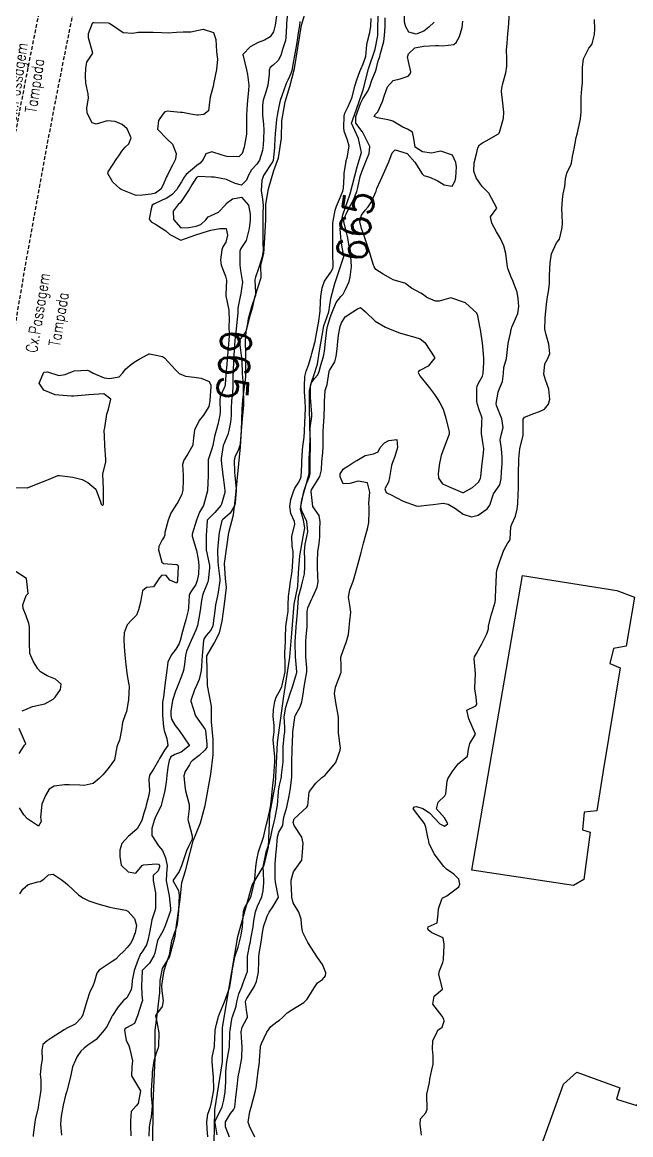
# Model space of a CAD drawing. Header units: metres. Extents: x 292545 to 299085, y 7450245 to 7463078.
# Drawn here: x 296192.4 to 296273.4, y 7457179.4 to 7457327.4 of the extents above; entities that cross this region are included whole.
import ezdxf
from ezdxf.enums import TextEntityAlignment as Align

# ---------------------------------------------------------------- set-up
doc = ezdxf.new("R2010")
doc.units = ezdxf.units.M
doc.linetypes.add('DASHED', pattern=[0.75, 0.5, -0.25])
for name, color, linetype in [('Cotas', 45, 'Continuous'), ('Curvas de Nivel 1m', 11, 'Continuous'), ('Curvas de Nivel 5m', 15, 'Continuous'), ('Edificações', 30, 'Continuous'), ('Hidrografia', 140, 'Continuous'), ('TEXTO', 45, 'Continuous'), ('Vias Secundárias', 230, 'DASHED')]:
    doc.layers.add(name, color=color, linetype=linetype)
doc.styles.add('ROMANS', font='romans', dxfattribs={"height": 0.2})
doc.styles.add('Style-STANDARD', font='STANDARD.shx')

msp = doc.modelspace()

# ---------------------------------------------------------------- linework, layer by layer
at = {"layer": 'Curvas de Nivel 1m', "flags": 128}
for points, elevation in [([(296226.29, 7457328.56), (296226.07, 7457326.99), (296226.03, 7457326.8), (296225.83, 7457326.1), (296225.38, 7457325.43), (296224.63, 7457325.01), (296223.81, 7457324.71), (296222.72, 7457324.12), (296221.79, 7457323.13), (296221.76, 7457323.07), (296221.76, 7457323.04), (296221.79, 7457322.92), (296222.23, 7457321.04), (296222.37, 7457320.42), (296222.55, 7457319.03), (296222.49, 7457318.28), (296222.38, 7457317.03), (296222.33, 7457316.42), (296222.22, 7457315.03), (296222.22, 7457314.5), (296222.26, 7457313.03), (296222.23, 7457312.47), (296221.97, 7457311.04), (296221.91, 7457310.78), (296221.64, 7457309.9), (296221.2, 7457309.47), (296219.63, 7457309.5), (296218.99, 7457309.71), (296217.64, 7457310.15), (296216.84, 7457309.89), (296216.47, 7457309.1), (296216.09, 7457308.64), (296215.62, 7457308.33), (296214.23, 7457307.13), (296213.96, 7457306.77), (296213.59, 7457306.14), (296213.19, 7457305.53), (296212.96, 7457305.15), (296212.3, 7457304.42), (296211.56, 7457303.94), (296211.03, 7457303.69), (296209.89, 7457303.18), (296209.7, 7457303.03), (296209.55, 7457302.57), (296209.29, 7457301.18), (296209.53, 7457300.81), (296210.28, 7457300.42), (296211.51, 7457299.65), (296212.03, 7457299.15), (296213.5, 7457298.38), (296215.5, 7457299.11), (296217.04, 7457299.57), (296217.51, 7457299.7), (296218.68, 7457299.92), (296219.52, 7457299.94), (296219.73, 7457299.07), (296219.49, 7457298.12), (296219.08, 7457297.48), (296218.96, 7457297.08), (296218.8, 7457295.75), (296218.88, 7457295.08), (296219.44, 7457293.59), (296219.56, 7457293.07), (296219.48, 7457291.14), (296219.47, 7457291.07), (296219.48, 7457291), (296219.87, 7457289.06), (296219.91, 7457287.61), (296219.9, 7457287.06), (296219.93, 7457285.64), (296219.9, 7457285.06), (296219.85, 7457284.55), (296219.69, 7457283.06), (296219.57, 7457281.34), (296219.55, 7457281.07), (296219.38, 7457279.17), (296219.38, 7457279.07), (296219.37, 7457278.97), (296219.27, 7457278.73), (296218.74, 7457277.58), (296218.67, 7457277.08), (296218.75, 7457275.56), (296218.71, 7457275.08), (296218.42, 7457273.86), (296218.21, 7457273.08), (296217.99, 7457272.28), (296217.75, 7457271.08), (296217.64, 7457270.62), (296217.15, 7457269.16), (296217.14, 7457269.09), (296217.12, 7457267.09), (296217.04, 7457265.09), (296217.04, 7457265.02), (296216.51, 7457263.1), (296215.98, 7457262.19), (296215.57, 7457261.11), (296215.03, 7457259.26), (296214.99, 7457259.16), (296214.99, 7457259.12), (296215.03, 7457259.02), (296215.58, 7457257.11), (296215.81, 7457255.93), (296215.89, 7457255.11), (296215.83, 7457253.96), (296215.68, 7457253.11), (296215.49, 7457252.58), (296214.94, 7457251.72), (296214.69, 7457251.37), (296214.62, 7457251.12), (296214.54, 7457249.5), (296214.48, 7457249.12), (296214.17, 7457247.86), (296213.95, 7457247.13), (296213.7, 7457246.31), (296213.41, 7457245.13), (296213.28, 7457244.72), (296212.85, 7457243.95), (296212.23, 7457243.15), (296211.77, 7457242.22), (296211.63, 7457241.16), (296211.46, 7457239.82), (296211.36, 7457239.16), (296211.18, 7457237.56), (296211.1, 7457237.17), (296211.07, 7457236.87), (296211.05, 7457235.17), (296211.18, 7457233.62), (296211.26, 7457233.16), (296211.62, 7457232.06), (296211.77, 7457231.15), (296211.34, 7457230.52), (296210.68, 7457229.43), (296210.59, 7457229.26), (296210.52, 7457229.17), (296209.86, 7457227.98), (296209.34, 7457227.18), (296209.22, 7457226.61), (296209.32, 7457225.18), (296209.24, 7457224.56), (296208.89, 7457223.19), (296208.83, 7457222.96), (296208.59, 7457222.14), (296208.33, 7457221.19), (296207.71, 7457220.05), (296206.73, 7457219.22), (296206.55, 7457219.09), (296205.65, 7457218.12), (296205.4, 7457217.23), (296205.37, 7457216.38), (296205.58, 7457215.23), (296206.5, 7457214.35), (296207.53, 7457214.17), (296208.34, 7457215.19), (296208.51, 7457215.26), (296210.28, 7457215.41), (296210.52, 7457215.38), (296210.66, 7457215.17), (296210.66, 7457215.02), (296210.5, 7457214.47), (296209.82, 7457213.85), (296209.81, 7457213.18), (296210.11, 7457211.53), (296210.14, 7457211.17), (296210.13, 7457209.48), (296210.04, 7457209.17), (296209.63, 7457207.97), (296209.51, 7457207.18), (296209.33, 7457206.26), (296209.1, 7457205.18), (296208.95, 7457204.62), (296208.37, 7457203.7), (296208.15, 7457203.41), (296208.03, 7457203.19), (296207.84, 7457202.68), (296207.29, 7457201.21), (296207.02, 7457199.9), (296206.99, 7457199.21), (296206.9, 7457198.63), (296206.3, 7457197.59), (296206.11, 7457197.41), (296205.88, 7457197.22), (296205.15, 7457196.37), (296204.4, 7457195.24), (296204.35, 7457195.16), (296204.27, 7457194.99), (296203.68, 7457193.82), (296203.3, 7457193.25), (296202.23, 7457192.05), (296201.79, 7457191.71), (296201.11, 7457191.28), (296200.62, 7457190.88), (296200.21, 7457190.47), (296199.72, 7457189.78), (296199.47, 7457189.3), (296199.1, 7457188.39), (296198.85, 7457187.3), (296198.75, 7457186.72), (296198.37, 7457185.31), (296198.31, 7457185.15), (296198.15, 7457184.6), (296197.85, 7457183.31), (296197.59, 7457181.83), (296197.51, 7457181.32), (296197.5, 7457180.72), (296197.64, 7457179.32)], 666), ([(296217.11, 7457179.09), (296217, 7457180.18), (296216.97, 7457181.09), (296217.11, 7457182.09), (296217.43, 7457183.09), (296217.58, 7457183.64), (296217.85, 7457185.08), (296217.88, 7457185.36), (296217.84, 7457187.08), (296217.82, 7457187.44), (296217.65, 7457189.09), (296217.66, 7457189.64), (296217.97, 7457191.08), (296218, 7457191.3), (296218.05, 7457193.08), (296218.06, 7457193.26), (296218.26, 7457194.08), (296218.46, 7457194.89), (296218.51, 7457195.08), (296218.65, 7457195.45), (296219.3, 7457197.06), (296219.9, 7457198.64), (296220.02, 7457199.05), (296220.08, 7457199.29), (296220.33, 7457201.05), (296220.34, 7457201.16), (296220.63, 7457202.78), (296220.7, 7457203.05), (296221.12, 7457204.3), (296221.32, 7457205.04), (296221.52, 7457205.92), (296221.7, 7457207.04), (296221.74, 7457207.71), (296221.82, 7457209.04), (296221.95, 7457209.52), (296222.45, 7457210.33), (296222.71, 7457210.78), (296222.8, 7457211.02), (296222.93, 7457211.48), (296223.29, 7457213.02), (296223.41, 7457213.93), (296223.49, 7457215.02), (296223.61, 7457215.92), (296223.85, 7457217.01), (296224.51, 7457218.96), (296224.52, 7457219), (296224.53, 7457219.03), (296224.55, 7457219.13), (296224.91, 7457220.66), (296224.99, 7457221), (296225.28, 7457222.31), (296225.41, 7457222.99), (296225.56, 7457224.04), (296225.65, 7457224.99), (296225.73, 7457225.89), (296225.86, 7457226.99), (296225.93, 7457227.72), (296226, 7457228.99), (296225.99, 7457229.68), (296225.86, 7457230.99), (296225.8, 7457231.89), (296225.91, 7457232.99), (296225.92, 7457233.79), (296225.8, 7457234.99), (296225.82, 7457235.92), (296226.02, 7457236.99), (296226.19, 7457237.58), (296226.79, 7457238.69), (296226.93, 7457238.98), (296226.99, 7457239.18), (296227.38, 7457240.97), (296227.39, 7457242.42), (296227.34, 7457242.97), (296227.34, 7457243.46), (296227.41, 7457244.97), (296227.43, 7457245.53), (296227.49, 7457246.97), (296227.67, 7457248.2), (296227.77, 7457248.97), (296227.8, 7457249.85), (296227.84, 7457250.97), (296227.94, 7457251.97), (296228.1, 7457252.96), (296228.3, 7457254.29), (296228.35, 7457254.96), (296228.45, 7457256.41), (296228.44, 7457256.96), (296228.32, 7457257.65), (296228.29, 7457258.96), (296228.67, 7457260.58), (296228.62, 7457260.96), (296228.12, 7457262.02), (296228, 7457262.96), (296228.16, 7457263.88), (296228.49, 7457264.96), (296228.68, 7457265.38), (296229.11, 7457266.07), (296229.42, 7457266.65), (296229.5, 7457266.95), (296229.61, 7457268.48), (296229.62, 7457268.95), (296229.68, 7457270.43), (296229.74, 7457270.94), (296229.93, 7457272.19), (296229.96, 7457272.94), (296229.98, 7457274.17), (296230.03, 7457274.94), (296230.07, 7457276.11), (296230.03, 7457276.94), (296229.96, 7457278.23), (296229.94, 7457278.94), (296230, 7457280.23), (296230.19, 7457280.94), (296230.5, 7457281.74), (296230.85, 7457282.93), (296230.95, 7457283.3), (296231.34, 7457284.78), (296231.37, 7457284.9), (296231.37, 7457284.93), (296231.38, 7457284.96), (296231.72, 7457286.92), (296231.8, 7457287.36), (296232.03, 7457288.92), (296232.1, 7457290.21), (296232.14, 7457290.91), (296232.29, 7457292.04), (296232.64, 7457292.91), (296232.95, 7457293.39), (296233.45, 7457294.12), (296233.73, 7457294.62), (296233.79, 7457294.9), (296233.72, 7457296.66), (296233.71, 7457296.9), (296233.72, 7457298.68), (296233.72, 7457298.9), (296233.74, 7457300.69), (296233.75, 7457300.9), (296234.05, 7457302.39), (296234.22, 7457302.89), (296234.61, 7457303.85), (296235.04, 7457304.89), (296235.15, 7457305.32), (296235.23, 7457306.88), (296235.25, 7457307.24), (296235.49, 7457308.88), (296235.51, 7457308.99), (296235.63, 7457309.34), (296235.9, 7457310.88), (296235.66, 7457311.71), (296235.22, 7457312.88), (296235.17, 7457313.39), (296235.25, 7457314.88), (296235.31, 7457315.27), (296235.71, 7457316.07), (296236.09, 7457316.87), (296236.28, 7457317.42), (296236.64, 7457318.86), (296236.9, 7457319.71), (296237.34, 7457320.85), (296237.47, 7457321.15), (296237.78, 7457321.87), (296238.04, 7457322.59), (296238.1, 7457322.85), (296238.27, 7457324.39), (296238.36, 7457324.84), (296238.65, 7457326.02), (296238.77, 7457326.84), (296238.81, 7457327.88)], 664), ([(296219.97, 7457179.05), (296219.43, 7457180.39), (296219.45, 7457181.06), (296220.11, 7457182.2), (296220.52, 7457182.65), (296220.67, 7457183.04), (296220.84, 7457184.35), (296220.9, 7457185.04), (296221.02, 7457186.19), (296221.15, 7457187.04), (296221.31, 7457187.91), (296221.53, 7457189.04), (296221.61, 7457189.64), (296221.65, 7457191.04), (296221.62, 7457191.64), (296221.54, 7457193.04), (296221.64, 7457193.65), (296222.27, 7457194.84), (296222.35, 7457194.95), (296222.38, 7457195.03), (296222.38, 7457195.13), (296222.28, 7457195.61), (296222.1, 7457197.03), (296222.13, 7457197.2), (296222.3, 7457197.5), (296223.26, 7457199.02), (296223.59, 7457199.75), (296223.83, 7457201.01), (296223.86, 7457202.5), (296223.87, 7457203.01), (296223.92, 7457203.45), (296224.17, 7457205), (296224.41, 7457206.52), (296224.5, 7457206.91), (296224.52, 7457207), (296224.98, 7457208.44), (296225.26, 7457208.99), (296225.75, 7457209.68), (296226.46, 7457210.87), (296226.5, 7457210.94), (296226.5, 7457210.98), (296226.46, 7457211.14), (296226.1, 7457212.98), (296226.05, 7457213.42), (296226.05, 7457214.98), (296226.06, 7457215.43), (296226.19, 7457216.98), (296226.22, 7457217.3), (296226.36, 7457218.98), (296226.39, 7457219.15), (296226.56, 7457219.6), (296227.06, 7457220.49), (296227.13, 7457220.97), (296227.22, 7457221.61), (296227.61, 7457222.96), (296227.88, 7457224.23), (296228.01, 7457224.96), (296228.11, 7457225.48), (296228.25, 7457226.96), (296228.26, 7457228.55), (296228.27, 7457228.96), (296228.31, 7457230.58), (296228.32, 7457230.96), (296228.34, 7457231.32), (296228.42, 7457232.95), (296228.65, 7457234.86), (296228.66, 7457234.95), (296228.67, 7457235.02), (296228.75, 7457235.18), (296229.4, 7457236.31), (296229.58, 7457236.94), (296229.76, 7457237.96), (296229.91, 7457238.94), (296230.05, 7457239.69), (296230.26, 7457240.94), (296230.26, 7457241.5), (296230.14, 7457242.94), (296230.12, 7457243.67), (296230.13, 7457244.94), (296230.17, 7457245.64), (296230.3, 7457246.94), (296230.33, 7457247.5), (296230.32, 7457248.94), (296230.4, 7457249.46), (296230.93, 7457250.68), (296231.07, 7457250.93), (296231.66, 7457252.21), (296231.76, 7457252.92), (296231.71, 7457253.66), (296231.69, 7457254.92), (296231.69, 7457255.62), (296231.73, 7457256.92), (296231.91, 7457258.02), (296231.98, 7457258.92), (296232, 7457259.88), (296232.06, 7457260.91), (296231.91, 7457261.77), (296231.07, 7457262.93), (296230.83, 7457264.93), (296230.88, 7457265.16), (296231.11, 7457265.54), (296231.99, 7457266.92), (296232.21, 7457267.84), (296232.27, 7457268.91), (296232.39, 7457270.13), (296232.44, 7457270.91), (296232.43, 7457272.15), (296232.42, 7457272.91), (296232.49, 7457273.63), (296232.59, 7457274.91), (296232.62, 7457276.29), (296232.62, 7457276.91), (296232.72, 7457278.37), (296232.9, 7457278.91), (296232.98, 7457279.19), (296233.25, 7457280.9), (296233.29, 7457281.05), (296234, 7457282.2), (296234.18, 7457282.89), (296234.3, 7457283.91), (296234.41, 7457284.89), (296234.5, 7457285.74), (296234.69, 7457286.89), (296234.86, 7457287.39), (296235.38, 7457288.18), (296236.37, 7457288.87), (296237, 7457289.25), (296237.39, 7457289.41), (296238.09, 7457288.84), (296239.37, 7457287.61), (296240.74, 7457286.82), (296241.36, 7457286.56), (296242.62, 7457286.06), (296243.35, 7457285.83), (296244.63, 7457285.49), (296245.35, 7457285.24), (296245.99, 7457284.75), (296247.31, 7457282.74), (296246.43, 7457281.62), (296245.3, 7457281.06), (296245.12, 7457280.93), (296245.1, 7457280.76), (296245.29, 7457280.33), (296246.58, 7457278.75), (296247.25, 7457277.85), (296247.69, 7457277.18), (296247.97, 7457276.73), (296248.39, 7457275.88), (296248.77, 7457274.72), (296249.2, 7457272.87), (296249.22, 7457272.71), (296249.22, 7457272.68), (296249.19, 7457272.57), (296248.5, 7457270.72), (296248.15, 7457269.73), (296247.92, 7457268.73), (296247.75, 7457267.35), (296247.79, 7457266.73), (296248.34, 7457265.95), (296249.11, 7457265.59), (296250.96, 7457264.83), (296251.1, 7457264.82), (296252.33, 7457265.46), (296253.12, 7457266.18), (296253.36, 7457266.67), (296253.42, 7457266.96), (296253.62, 7457268.66), (296253.78, 7457270.04), (296253.8, 7457270.66), (296253.74, 7457271.22), (296253.53, 7457272.66), (296253.56, 7457274.32), (296253.58, 7457274.66), (296253.51, 7457274.95), (296253.23, 7457275.69), (296252.95, 7457276.67), (296252.91, 7457277.01), (296252.88, 7457278.67), (296252.95, 7457278.99), (296253.28, 7457279.65), (296253.63, 7457280.31), (296253.73, 7457280.66), (296253.83, 7457282.13), (296253.82, 7457282.65), (296253.69, 7457284.3), (296253.65, 7457284.66), (296253.36, 7457286.49), (296253.33, 7457286.66), (296253.04, 7457288.33), (296252.88, 7457288.67), (296251.4, 7457290.05), (296249.41, 7457290.71), (296247.86, 7457290.27), (296247.41, 7457290.26), (296246.23, 7457290.75), (296245.78, 7457291.12), (296245.42, 7457291.32), (296244.2, 7457292), (296243.43, 7457292.57), (296243.3, 7457292.65), (296242.81, 7457292.79), (296241.75, 7457293.12), (296241.44, 7457293.27), (296240.41, 7457293.85), (296239.45, 7457294.5), (296239.23, 7457294.83), (296239.1, 7457295.19), (296238.59, 7457296.84), (296238.18, 7457298.16), (296237.95, 7457298.85), (296237.52, 7457299.92), (296237.34, 7457300.85), (296237.54, 7457301.7), (296238.02, 7457302.38), (296238.42, 7457302.84), (296238.89, 7457303.5), (296239.46, 7457304.83), (296239.48, 7457304.92), (296239.58, 7457305.25), (296240.08, 7457306.34), (296240.28, 7457306.82), (296240.83, 7457308.02), (296241.16, 7457308.81), (296241.63, 7457309.99), (296242.02, 7457310.41), (296243.63, 7457309.9), (296244.63, 7457308.77), (296245.61, 7457307.23), (296245.85, 7457307), (296246.6, 7457306.75), (296247.6, 7457306.33), (296248.54, 7457305.77), (296249.59, 7457305.58), (296250.01, 7457306.3), (296250.08, 7457306.71), (296250.2, 7457308.13), (296250.11, 7457308.71), (296249.63, 7457309.68), (296248.12, 7457310.24), (296247.64, 7457310.12), (296246.87, 7457309.97), (296245.64, 7457310.15), (296244.69, 7457310.77), (296244.52, 7457311.92), (296244.32, 7457312.77), (296243.68, 7457313.16), (296243.05, 7457313.41), (296241.69, 7457314.2), (296241.26, 7457314.37), (296239.69, 7457314.66), (296239.22, 7457314.83), (296239.4, 7457315.13), (296239.7, 7457315.48), (296240.35, 7457316.82), (296240.6, 7457317.69), (296241.01, 7457318.81), (296241.75, 7457319.64), (296242.67, 7457319.87), (296243.76, 7457320.22), (296244.02, 7457320.52), (296244.1, 7457320.78), (296243.78, 7457322.18), (296243.68, 7457322.78), (296243.69, 7457322.89), (296243.8, 7457323.2), (296244.62, 7457323.96), (296245.81, 7457324.19), (296247.38, 7457324.31), (296247.81, 7457324.29), (296248.3, 7457324.23), (296249.81, 7457324.43), (296250.15, 7457324.7), (296250.6, 7457325.48), (296250.95, 7457326.69), (296251.01, 7457327.53)], 666), ([(296223.35, 7457179.02), (296222.62, 7457180.5), (296222.46, 7457181.03), (296222.67, 7457182.47), (296222.84, 7457183.02), (296223.11, 7457184.05), (296223.37, 7457185.02), (296223.52, 7457185.66), (296223.68, 7457187.01), (296223.74, 7457187.46), (296223.95, 7457189.01), (296223.96, 7457189.25), (296224.08, 7457191.01), (296224.1, 7457191.14), (296224.23, 7457191.5), (296224.95, 7457193), (296225.48, 7457193.76), (296226.26, 7457194.36), (296226.64, 7457194.6), (296227.02, 7457194.97), (296227.66, 7457195.58), (296228.28, 7457195.98), (296229.86, 7457196.94), (296230.3, 7457197.41), (296230.9, 7457198.34), (296231.26, 7457198.92), (296231.68, 7457199.55), (296232.33, 7457200.03), (296232.73, 7457200.51), (296232.78, 7457200.91), (296232.35, 7457202), (296231.7, 7457202.92), (296230.39, 7457204.93), (296229.75, 7457206.28), (296229.6, 7457206.94), (296229.52, 7457208.04), (296229.19, 7457208.95), (296228.45, 7457210.21), (296228.29, 7457210.96), (296228.27, 7457211.16), (296228.18, 7457212.96), (296228.2, 7457213.25), (296228.5, 7457214.32), (296228.92, 7457214.95), (296229.58, 7457215.88), (296229.7, 7457216.94), (296229.77, 7457218.16), (296229.6, 7457218.94), (296228.58, 7457220.49), (296228.47, 7457220.96), (296228.59, 7457221.41), (296230.25, 7457222.93), (296230.38, 7457223.15), (296230.59, 7457224.93), (296230.6, 7457224.96), (296230.62, 7457225.03), (296231.45, 7457226.12), (296232.27, 7457226.91), (296232.51, 7457227.06), (296232.66, 7457227.16), (296234.12, 7457228.89), (296234.69, 7457230.52), (296234.73, 7457230.85), (296234.73, 7457230.88), (296234.7, 7457231.07), (296234.5, 7457232.88), (296234.5, 7457234.65), (296234.49, 7457234.88), (296234.43, 7457235.2), (296234.14, 7457236.89), (296233.97, 7457238.08), (296234.06, 7457238.89), (296234.81, 7457240.78), (296234.84, 7457240.85), (296234.85, 7457240.88), (296234.83, 7457241.74), (296234.81, 7457242.88), (296234.84, 7457243.04), (296235.34, 7457244.39), (296235.51, 7457244.87), (296235.81, 7457245.93), (296235.92, 7457246.87), (296236.01, 7457247.75), (296236.1, 7457248.87), (296235.97, 7457249.82), (296235.83, 7457250.87), (296235.97, 7457251.84), (296236.38, 7457252.87), (296236.53, 7457253.3), (296236.98, 7457254.86), (296237.5, 7457256.85), (296237.82, 7457258.05), (296238.01, 7457258.85), (296238.38, 7457260.17), (296238.52, 7457260.84), (296238.58, 7457262.35), (296238.54, 7457262.84), (296238.52, 7457263.4), (296238.65, 7457264.84), (296238.35, 7457266.08), (296237.12, 7457266.31), (296235.99, 7457266), (296235.11, 7457265.98), (296234.71, 7457266.88), (296234.72, 7457267.3), (296235.14, 7457267.98), (296235.71, 7457268.31), (296236.51, 7457268.87), (296236.93, 7457269.09), (296237.16, 7457269.21), (296238.04, 7457269.72), (296239.16, 7457269.96), (296239.75, 7457270.24), (296240.04, 7457270.82), (296240.6, 7457271.4), (296241.18, 7457271.71), (296242.25, 7457271.86), (296242.34, 7457270.79), (296241.98, 7457269.62), (296241.66, 7457268.8), (296241.55, 7457268.4), (296241.27, 7457266.81), (296241.12, 7457266.19), (296240.63, 7457265.29), (296240.84, 7457264.81), (296241.1, 7457264.66), (296241.38, 7457264.53), (296243.09, 7457263.68), (296244.82, 7457263.02), (296245.08, 7457263), (296246.64, 7457263.18), (296247.08, 7457263.23), (296248.42, 7457263.38), (296249.08, 7457263.28), (296250.04, 7457262.7), (296251.07, 7457261.92), (296252.16, 7457261.58), (296253.06, 7457261.8), (296254.28, 7457262.65), (296254.61, 7457263.12), (296255.1, 7457264.64), (296255.93, 7457265.81), (296256.12, 7457266.63), (296256.16, 7457267.6), (296256.26, 7457268.63), (296256.28, 7457269.5), (296256.17, 7457270.63), (296256, 7457271.81), (296256.15, 7457272.63), (296256.4, 7457273.44), (296256.22, 7457274.63), (296255.5, 7457276.38), (296255.44, 7457276.64), (296255.73, 7457278.17), (296255.91, 7457278.63), (296256.32, 7457279.59), (296256.44, 7457280.63), (296256.5, 7457281.43), (296256.82, 7457282.62), (296256.9, 7457283.04), (296257.05, 7457284.62), (296257.09, 7457284.87), (296257.35, 7457286), (296257.47, 7457286.51), (296257.49, 7457286.62), (296257.56, 7457286.82), (296258.34, 7457288.61), (296258.46, 7457289.54), (296258.39, 7457290.61), (296258.26, 7457291.45), (296257.83, 7457292.61), (296257.71, 7457292.89), (296257.44, 7457293.47), (296257.02, 7457294.62), (296256.93, 7457295.15), (296256.77, 7457296.63), (296256.5, 7457297.62), (296256.05, 7457298.63), (296255.51, 7457299.51), (296254.87, 7457300.65), (296254.71, 7457301.47), (296255.55, 7457302.64), (296254.47, 7457304.65), (296253.59, 7457305.52), (296252.78, 7457306.67), (296252.5, 7457307.56), (296252.52, 7457308.68), (296252.84, 7457309.87), (296253.04, 7457310.67), (296253.24, 7457311.08), (296253.65, 7457311.35), (296254.51, 7457311.81), (296255.67, 7457312.47), (296255.77, 7457312.54), (296255.84, 7457312.64), (296255.95, 7457312.91), (296256.45, 7457314.63), (296256.49, 7457315.42), (296256.33, 7457316.63), (296256.19, 7457318.18), (296256.22, 7457318.63), (296256.34, 7457319.22), (296256.73, 7457320.63), (296256.88, 7457321.52), (296256.86, 7457322.62), (296256.85, 7457323.67), (296256.92, 7457324.62), (296257.02, 7457325.82), (296257.09, 7457326.62), (296257.14, 7457327.32), (296257.24, 7457328.62)], 667), ([(296247.19, 7457327.4), (296246.52, 7457326.75), (296245.83, 7457326.21), (296244.8, 7457325.8), (296243.83, 7457326.06), (296243.42, 7457326.78), (296243.25, 7457327.38), (296243.28, 7457328.79)], 666), ([(296245.54, 7457179.3), (296245.33, 7457180.76), (296245.39, 7457181.48), (296246.12, 7457182.25), (296246.26, 7457182.75), (296246.23, 7457184.66), (296246.23, 7457184.74), (296246.58, 7457186.32), (296246.65, 7457186.74), (296246.91, 7457188.01), (296247.06, 7457188.73), (296247.09, 7457189.85), (296246.97, 7457190.73), (296247.05, 7457191.91), (296247.46, 7457192.73), (296247.69, 7457193.29), (296248.26, 7457193.66), (296248.53, 7457194.46), (296248.5, 7457194.72), (296248.28, 7457195.14), (296247.05, 7457196.73), (296247.22, 7457197.81), (296248.31, 7457198.72), (296247.84, 7457200.73), (296247.91, 7457201.16), (296248.36, 7457202.27), (296248.45, 7457202.63), (296248.46, 7457202.72), (296248.56, 7457204.54), (296248.56, 7457204.72), (296248.4, 7457205.57), (296246.92, 7457206.22), (296246.41, 7457206.6), (296246.36, 7457206.74), (296246.42, 7457207), (296247.61, 7457207.54), (296247.74, 7457208.73), (296247.77, 7457209.4), (296248.21, 7457210.72), (296248.32, 7457210.86), (296248.46, 7457210.93), (296248.91, 7457211.16), (296250.48, 7457212.34), (296250.61, 7457212.69), (296250.49, 7457213.38), (296249.85, 7457214.05), (296248.87, 7457214.71), (296248.51, 7457215.04), (296247.22, 7457216.73), (296246.55, 7457218.13), (296246.44, 7457218.63), (296246.43, 7457218.74), (296246.12, 7457220.3), (296245.93, 7457220.75), (296244.6, 7457222.51), (296244.4, 7457222.77), (296244.61, 7457222.99), (296244.86, 7457223.02), (296245.7, 7457222.75), (296246.59, 7457222.18), (296247.95, 7457220.73), (296248.57, 7457220.41), (296249.02, 7457220.71), (296248.58, 7457221.51), (296247.52, 7457222.73), (296247.74, 7457223.6), (296248.62, 7457224.44), (296248.77, 7457224.72), (296248.96, 7457226.4), (296249.03, 7457226.71), (296249.62, 7457227.66), (296250.4, 7457228.69), (296250.68, 7457228.93), (296251.64, 7457229.73), (296251.8, 7457230.68), (296251.96, 7457231.42), (296252.72, 7457232.67), (296251.83, 7457234.68), (296251.58, 7457235.86), (296252.76, 7457236.42), (296252.86, 7457236.57), (296252.87, 7457236.67), (296252.78, 7457237.59), (296252.63, 7457238.67), (296252.62, 7457238.84), (296252.73, 7457240.67), (296252.73, 7457240.75), (296252.55, 7457242.67), (296252.58, 7457242.93), (296252.85, 7457243.38), (296253.54, 7457244.66), (296254.22, 7457246), (296254.43, 7457246.65), (296254.46, 7457247.07), (296254.82, 7457248.64), (296254.92, 7457248.88), (296255.34, 7457250.23), (296255.38, 7457250.64), (296255.42, 7457252.16), (296255.44, 7457252.64), (296255.49, 7457254.12), (296255.58, 7457254.63), (296255.96, 7457255.66), (296256.3, 7457256.63), (296256.47, 7457257.16), (296257.03, 7457258.1), (296257.25, 7457258.4), (296257.31, 7457258.62), (296257.42, 7457260.25), (296257.53, 7457260.62), (296258.02, 7457261.65), (296258.25, 7457262.61), (296258.33, 7457263.36), (296258.41, 7457264.61), (296258.42, 7457265.3), (296258.43, 7457266.61), (296258.44, 7457267.91), (296258.46, 7457268.6), (296258.47, 7457269.28), (296258.62, 7457270.6), (296259.05, 7457272.45), (296259.07, 7457272.59), (296259.06, 7457272.73), (296259.06, 7457274.59), (296259.23, 7457274.85), (296260.47, 7457275.34), (296261.23, 7457275.58), (296261.91, 7457275.88), (296262.44, 7457276.56), (296262.59, 7457277.21), (296262.49, 7457278.56), (296262.04, 7457279.8), (296261.81, 7457280.56), (296261.95, 7457281.92), (296262.3, 7457282.56), (296262.59, 7457283.29), (296262.48, 7457284.56), (296262.13, 7457285.78), (296261.96, 7457286.56), (296261.98, 7457287.96), (296262.04, 7457288.56), (296262.14, 7457289.82), (296262.25, 7457290.56), (296262.43, 7457291.55), (296262.54, 7457292.56), (296262.58, 7457293.69), (296262.62, 7457294.55), (296262.65, 7457295.37), (296262.82, 7457296.55), (296263.5, 7457298.02), (296263.73, 7457298.3), (296263.87, 7457298.54), (296264.21, 7457299.84), (296264.3, 7457300.53), (296264.25, 7457301.83), (296264.22, 7457302.53), (296264.3, 7457303.8), (296264.4, 7457304.53), (296264.59, 7457305.53), (296264.71, 7457306.53), (296264.85, 7457307.29), (296265.44, 7457308.52), (296265.49, 7457308.65), (296265.63, 7457309.51), (296265.79, 7457310.37), (296265.82, 7457310.52), (296266.13, 7457312.05), (296266.23, 7457312.51), (296266.51, 7457313.69), (296266.68, 7457314.51), (296266.77, 7457315.45), (296266.77, 7457316.51), (296266.78, 7457317.45), (296266.87, 7457318.51), (296266.95, 7457319.31), (296266.96, 7457320.51), (296266.93, 7457321.35), (296267.08, 7457322.5), (296267.81, 7457323.94), (296268.06, 7457324.24), (296268.23, 7457324.49), (296268.56, 7457325.75), (296268.59, 7457326.48), (296268.56, 7457327.77)], 668), ([(296229.34, 7457327.46), (296229.27, 7457326.96), (296229.08, 7457325.7), (296228.99, 7457324.96), (296228.82, 7457323.95), (296228.62, 7457322.96), (296228.49, 7457322.25), (296228.26, 7457320.96), (296228.16, 7457320.56), (296227.75, 7457319.69), (296227.5, 7457319.22), (296227.41, 7457318.97), (296226.99, 7457317.72), (296226.7, 7457316.98), (296226.52, 7457316.18), (296226.33, 7457314.98), (296226.24, 7457314.43), (296226.1, 7457312.99), (296226.06, 7457312.59), (296225.98, 7457310.99), (296225.98, 7457310.66), (296225.8, 7457308.99), (296225.75, 7457308.86), (296225.62, 7457308.68), (296224.52, 7457307.01), (296224.26, 7457306.34), (296224.2, 7457305.01), (296224.38, 7457303.83), (296224.44, 7457303.01), (296224.4, 7457301.87), (296224.39, 7457301.01), (296224.41, 7457300.12), (296224.41, 7457299.01), (296224.42, 7457298.09), (296224.45, 7457297.01), (296224.33, 7457296.15), (296223.96, 7457295.02), (296223.84, 7457294.63), (296223.44, 7457293.48), (296223.33, 7457293.12), (296223.33, 7457293.02), (296223.42, 7457291.45), (296223.45, 7457291.02), (296223.44, 7457290.99), (296223.41, 7457290.92), (296222.89, 7457289.52), (296222.75, 7457289.03), (296222.47, 7457287.93), (296222.33, 7457287.03), (296222.15, 7457286.24), (296221.34, 7457285.17), (296221.32, 7457285.04), (296221.33, 7457284.47), (296221.53, 7457283.04), (296221.56, 7457282.79), (296221.65, 7457281.04), (296221.68, 7457280.65), (296221.79, 7457279.03), (296221.81, 7457278.49), (296221.86, 7457277.03), (296221.84, 7457276.43), (296221.69, 7457275.04), (296221.65, 7457274.6), (296221.53, 7457273.04), (296221.41, 7457271.28), (296221.37, 7457271.05), (296221.17, 7457270.53), (296220.7, 7457269.51), (296220.61, 7457269.06), (296220.65, 7457267.54), (296220.68, 7457267.05), (296220.85, 7457265.31), (296220.85, 7457265.05), (296220.72, 7457263.43), (296220.63, 7457263.05), (296220.06, 7457262.07), (296219.05, 7457261.17), (296219, 7457261.12), (296218.97, 7457261.07), (296218.6, 7457259.51), (296218.54, 7457259.07), (296218.42, 7457257.67), (296218.39, 7457257.08), (296218.42, 7457255.65), (296218.48, 7457255.08), (296218.7, 7457253.34), (296218.7, 7457253.07), (296218.48, 7457251.54), (296218.38, 7457251.08), (296218.13, 7457249.87), (296218.01, 7457249.08), (296217.9, 7457248.08), (296217.78, 7457247.09), (296217.49, 7457246.48), (296216.87, 7457245.79), (296216.6, 7457245.37), (296216.53, 7457245.1), (296216.4, 7457243.55), (296216.34, 7457243.11), (296216.24, 7457241.69), (296216.22, 7457241.11), (296215.96, 7457239.95), (296215.59, 7457239.11), (296215.34, 7457238.56), (296214.83, 7457237.12), (296214.83, 7457237.06), (296215.47, 7457235.11), (296216.72, 7457233.28), (296216.79, 7457233.17), (296216.8, 7457233.1), (296216.96, 7457231.35), (296216.98, 7457231.1), (296216.94, 7457230.86), (296216.69, 7457230.52), (296215.96, 7457229.83), (296215.03, 7457229.12), (296214.85, 7457228.93), (296214.67, 7457228.59), (296214.08, 7457227.7), (296213.91, 7457227.13), (296214.04, 7457225.72), (296214.14, 7457225.12), (296214.6, 7457223.31), (296214.63, 7457223.12), (296214.63, 7457223.09), (296214.6, 7457222.72), (296214.43, 7457221.28), (296214.47, 7457221.12), (296214.58, 7457220.8), (296215.01, 7457219.12), (296214.99, 7457218.67), (296214.54, 7457217.71), (296214.26, 7457217.12), (296214.12, 7457216.72), (296213.6, 7457215.13), (296213.26, 7457214.38), (296212.48, 7457213.24), (296212.46, 7457213.18), (296212.46, 7457213.15), (296212.48, 7457213.09), (296213.2, 7457211.87), (296213.27, 7457211.14), (296213.24, 7457210.35), (296213.2, 7457209.14), (296213.07, 7457207.79), (296212.95, 7457207.14), (296212.4, 7457205.47), (296212.3, 7457205.25), (296212.27, 7457205.15), (296212.01, 7457203.51), (296211.92, 7457203.15), (296211.49, 7457202.02), (296211.23, 7457201.16), (296211.1, 7457200.4), (296210.93, 7457199.16), (296210.97, 7457198.51), (296211.16, 7457197.16), (296211.01, 7457196.44), (296210.28, 7457195.39), (296210.18, 7457195.27), (296210.15, 7457195.17), (296210.26, 7457194.58), (296210.53, 7457193.17), (296210.56, 7457192.85), (296210.54, 7457191.17), (296210.49, 7457190.9), (296210.21, 7457190.23), (296209.89, 7457189.17), (296209.69, 7457187.67), (296209.68, 7457187.18), (296209.66, 7457186.67), (296209.53, 7457185.18), (296209.54, 7457184.57), (296209.67, 7457183.18), (296209.54, 7457181.75), (296209.42, 7457181.18), (296209.3, 7457180.39), (296209.23, 7457179.18)], 664), ([(296191.1, 7457265.46), (296193.04, 7457265.45), (296193.1, 7457265.45), (296193.19, 7457265.47), (296195.11, 7457266.22), (296195.89, 7457266.56), (296197.12, 7457267.07), (296197.36, 7457267.09), (296199.12, 7457266.83), (296200.35, 7457266.53), (296201.11, 7457266.14), (296202.17, 7457265.27), (296202.8, 7457263.55), (296202.9, 7457263.26), (296203.08, 7457263.09), (296203.18, 7457263.16), (296203.2, 7457263.26), (296203.21, 7457265.15), (296203.21, 7457265.26), (296203.12, 7457267.26), (296203.5, 7457268.9), (296203.5, 7457269.26), (296203.39, 7457271.04), (296203.38, 7457271.26), (296203.31, 7457273.15), (296203.33, 7457273.26), (296203.37, 7457273.42), (296203.64, 7457275.25), (296203.88, 7457275.9), (296204.17, 7457277.25), (296203.25, 7457277.95), (296202.61, 7457277.91), (296201.25, 7457277.79), (296200.77, 7457277.77), (296199.25, 7457277.62), (296198.93, 7457277.63), (296197.25, 7457277.76), (296196.76, 7457277.82), (296195.26, 7457278.42), (296194.65, 7457279.36), (296195.29, 7457280.84), (296195.77, 7457280.87), (296197.28, 7457280.39), (296198.09, 7457280.52), (296199.29, 7457280.99), (296201.09, 7457281.08), (296201.29, 7457281.02), (296201.85, 7457280.71), (296203.28, 7457280.07), (296203.99, 7457279.96), (296205.28, 7457280.22), (296205.78, 7457280.74), (296206.15, 7457281.22), (296206.75, 7457281.76), (296207.3, 7457282.14), (296207.97, 7457282.54), (296209.13, 7457283.19), (296209.25, 7457283.26), (296209.31, 7457283.27), (296209.76, 7457283.18), (296211.05, 7457282.91), (296211.31, 7457282.75), (296212.78, 7457281.15), (296213.29, 7457280.65), (296214.13, 7457280.28), (296215.28, 7457280.14), (296216.21, 7457280.03), (296217.28, 7457279.6), (296217.48, 7457279.09), (296217.48, 7457278.88), (296217.35, 7457277.09), (296217.35, 7457276.99), (296217.23, 7457276.26), (296216.52, 7457275.1), (296215.92, 7457274.41), (296215.34, 7457273.12), (296215.18, 7457272.09), (296215.11, 7457271.19), (296215.09, 7457271.12), (296214.39, 7457269.89), (296213.89, 7457269.13), (296213.74, 7457268.54), (296213.79, 7457267.13), (296213.8, 7457266.45), (296213.77, 7457265.13), (296213.65, 7457264.58), (296213.09, 7457263.5), (296212.94, 7457263.28), (296212.84, 7457263.14), (296212.17, 7457262.05), (296211.81, 7457261.15), (296211.39, 7457259.51), (296211.35, 7457259.17), (296211.29, 7457258.91), (296211.02, 7457258.51), (296210.57, 7457257.62), (296210.54, 7457257.17), (296210.99, 7457255.56), (296211.18, 7457255.36), (296212.98, 7457255.25), (296213.11, 7457255.14), (296213.14, 7457254.98), (296213.07, 7457253.14), (296213.06, 7457253.04), (296212.96, 7457252.77), (296212.02, 7457253.15), (296211.57, 7457253.76), (296210.97, 7457253.83), (296210.66, 7457253.47), (296210.5, 7457253.17), (296209.87, 7457252.26), (296208.95, 7457252.15), (296208.4, 7457251.74), (296208.3, 7457251.2), (296208.07, 7457250.05), (296207.86, 7457249.2), (296207.61, 7457248.5), (296206.9, 7457247.79), (296206.37, 7457247.22), (296205.97, 7457246.13), (296205.9, 7457245.22), (296205.94, 7457244.31), (296206.06, 7457243.22), (296206.18, 7457241.86), (296206.25, 7457241.22), (296206.33, 7457240.74), (296206.59, 7457239.21), (296206.61, 7457239.03), (296206.53, 7457237.21), (296206.28, 7457235.68), (296206.11, 7457235.22), (296205.73, 7457234.22), (296205.59, 7457233.23), (296205.34, 7457231.86), (296205.08, 7457231.24), (296204.98, 7457230.96), (296204.67, 7457229.24), (296203.84, 7457228.07), (296203.11, 7457227.26), (296202.89, 7457227.01), (296202.65, 7457226.74), (296201.82, 7457226.09), (296200.63, 7457225.84), (296200.08, 7457225.85), (296198.63, 7457225.9), (296198.03, 7457225.91), (296196.64, 7457225.75), (296195.98, 7457225.34), (296195.49, 7457224.48), (296194.99, 7457223.35), (296194.83, 7457221.6), (296194.87, 7457221.36), (296194.92, 7457221.02), (296194.57, 7457220.43), (296193.08, 7457221.37), (296192.59, 7457221.92), (296192.05, 7457222.84)], 667), ([(296192.39, 7457235.74), (296192.75, 7457235.9), (296193.78, 7457236.35), (296194.76, 7457236.58), (296195.4, 7457236.71), (296196.52, 7457237.33), (296196.78, 7457237.58), (296197.49, 7457238.62), (296197.57, 7457239.32), (296196.8, 7457239.97), (296195.72, 7457240.44), (296194.82, 7457240.94), (296194.46, 7457241.36), (296193.83, 7457242.38), (296193.42, 7457243.37), (296193.36, 7457244.87), (296193.37, 7457245.37), (296193.34, 7457246.92), (296193.26, 7457247.38), (296192.9, 7457248.42), (296192.53, 7457249.38), (296192.46, 7457249.85), (296192.93, 7457251.11), (296193.06, 7457251.26), (296193.17, 7457251.38), (296192.96, 7457253.38), (296190.98, 7457254.65)], 667), ([(296192, 7457230.07), (296192.7, 7457231.21), (296192.79, 7457231.29), (296192.88, 7457231.38), (296192.71, 7457231.77), (296192, 7457233.39)], 667), ([(296192.06, 7457211.39), (296192.47, 7457212.03), (296193.19, 7457212.66), (296194.48, 7457213.03), (296194.76, 7457213.07), (296195.28, 7457213.35), (296195.88, 7457213.96), (296196.49, 7457214.02), (296197.56, 7457213.32), (296198.09, 7457212.93), (296198.48, 7457212.62), (296199.86, 7457211.3), (296200.46, 7457210.86), (296201.27, 7457210.46), (296202.45, 7457210.07), (296204.03, 7457209.65), (296204.44, 7457209.55), (296206.17, 7457209.22), (296206.43, 7457209.09), (296207.35, 7457208.14), (296207.61, 7457207.2), (296207.43, 7457206.23), (296207.02, 7457205.21), (296206.78, 7457204.82), (296206.38, 7457204.28), (296205.85, 7457203.74), (296205.32, 7457203.23), (296204.86, 7457202.74), (296204.35, 7457202.42), (296202.64, 7457201.27), (296202.34, 7457200.85), (296201.97, 7457199.63), (296201.83, 7457199.27), (296201.36, 7457198.23), (296201.04, 7457197.28), (296200.87, 7457196.7), (296200.44, 7457195.29), (296200.39, 7457195.17), (296200.27, 7457194.95), (296199.46, 7457194.09), (296198.25, 7457193.48), (296198.13, 7457193.42), (296197.97, 7457193.31), (296196.23, 7457192.2), (296195.7, 7457191.87), (296195.14, 7457191.35), (296195.01, 7457190.56), (296195.03, 7457189.35), (296194.91, 7457188.64), (296194.8, 7457187.35), (296194.85, 7457186.67), (296194.89, 7457185.35), (296194.8, 7457184.7), (296194.58, 7457183.36), (296194.51, 7457182.98), (296194.1, 7457181.36), (296193.86, 7457179.36), (296193.85, 7457179.13)], 667)]:
    msp.add_lwpolyline(points, dxfattribs=dict(at, elevation=elevation))
at = {"layer": 'Curvas de Nivel 1m', "elevation": 667, "flags": 128}
msp.add_lwpolyline([(296203.84, 7457327.31), (296203.99, 7457327.25), (296205.82, 7457326.02), (296207.1, 7457325.94), (296207.83, 7457326.07), (296208.94, 7457326.08), (296209.83, 7457326.08), (296210.99, 7457326), (296211.83, 7457325.97), (296212.92, 7457326.06), (296213.83, 7457326.1), (296214.84, 7457326.11), (296215.83, 7457326.32), (296216.46, 7457326.48), (296217.83, 7457326), (296218.14, 7457325.09), (296218.23, 7457323.51), (296218.28, 7457323.08), (296218.4, 7457322.47), (296218.24, 7457321.08), (296217.86, 7457319.2), (296217.83, 7457319.09), (296217.74, 7457318.71), (296217.39, 7457317.43), (296217.35, 7457317.09), (296217.2, 7457315.59), (296216.58, 7457315.1), (296215.8, 7457315), (296215.69, 7457315.02), (296215.61, 7457315.03), (296215.04, 7457315.12), (296213.7, 7457315.36), (296213.46, 7457315.38), (296211.7, 7457315.56), (296211.39, 7457315.47), (296211.09, 7457315.17), (296210.52, 7457314.33), (296210.41, 7457313.17), (296211.66, 7457311.81), (296212.38, 7457311.15), (296212.87, 7457309.91), (296212.8, 7457309.15), (296212.39, 7457308.37), (296211.75, 7457307.16), (296211.71, 7457307.05), (296211.6, 7457306.8), (296211.11, 7457305.64), (296210.82, 7457305.17), (296210.11, 7457304.64), (296209.57, 7457304.49), (296208.4, 7457304.37), (296207.57, 7457304.35), (296205.76, 7457305.05), (296205.58, 7457305.14), (296205.42, 7457305.23), (296204.46, 7457306.11), (296203.8, 7457307.26), (296203.81, 7457307.47), (296204.97, 7457309.24), (296205.23, 7457309.63), (296205.64, 7457310.22), (296206.11, 7457310.76), (296206.6, 7457311.22), (296206.88, 7457312), (296206.37, 7457313.22), (296205.68, 7457313.77), (296204.76, 7457314.17), (296203.68, 7457314.25), (296202.23, 7457313.82), (296201.68, 7457314.02), (296201.04, 7457315.29), (296200.98, 7457316.01), (296201.21, 7457317.29), (296201.17, 7457317.84), (296200.86, 7457319.29), (296200.8, 7457320.25), (296200.85, 7457321.29), (296201.01, 7457322.05), (296201.79, 7457323.28), (296201.22, 7457325.29), (296201.22, 7457325.89), (296201.75, 7457327.28), (296201.79, 7457327.33), (296201.84, 7457327.34), (296201.91, 7457327.34)], close=True, dxfattribs=at)
at = {"layer": 'Curvas de Nivel 5m', "elevation": 665, "flags": 128}
for points in [[(296227.76, 7457328.97), (296227.57, 7457327.25), (296227.55, 7457326.97), (296227.49, 7457325.31), (296227.43, 7457324.97), (296227.04, 7457323.74), (296226.79, 7457322.98), (296226.46, 7457322.3), (296225.77, 7457321.65), (296225.38, 7457321.38), (296225.25, 7457321), (296225.25, 7457320.49), (296225.06, 7457319), (296224.79, 7457318.06), (296224.47, 7457317.01), (296224.36, 7457316.36), (296224.35, 7457315.01), (296224.48, 7457313.81), (296224.53, 7457313.01), (296224.52, 7457311.87), (296224.46, 7457311.01), (296224.36, 7457310.3), (296223.96, 7457309.01), (296223.62, 7457308.5), (296222.9, 7457307.74), (296222.5, 7457307.03), (296222.23, 7457306.39), (296221.58, 7457305.72), (296220.73, 7457305.91), (296219.59, 7457306.45), (296217.93, 7457306.76), (296217.6, 7457306.79), (296215.84, 7457306.87), (296215.6, 7457306.73), (296214.98, 7457305.73), (296214.61, 7457305.12), (296213.56, 7457303.51), (296213.38, 7457303.32), (296213.14, 7457303.14), (296212.46, 7457302.24), (296212.53, 7457301.15), (296213.52, 7457300.03), (296214.58, 7457300.07), (296215.52, 7457300.24), (296216.18, 7457300.45), (296216.81, 7457301.1), (296217.14, 7457301.49), (296217.54, 7457301.66), (296218.53, 7457302.1), (296219.43, 7457303.07), (296219.48, 7457303.15), (296219.55, 7457303.25), (296220.39, 7457303.89), (296221.56, 7457304.11), (296222.49, 7457303.03), (296222.74, 7457301.83), (296222.74, 7457301.03), (296222.6, 7457299.95), (296222.38, 7457299.03), (296222.19, 7457298.34), (296221.49, 7457297.28), (296221.38, 7457297.04), (296221.36, 7457296.92), (296221.35, 7457295.04), (296221.45, 7457294.33), (296221.68, 7457293.04), (296221.69, 7457292.78), (296221.45, 7457291.04), (296221.44, 7457291.01), (296221.41, 7457290.89), (296221.07, 7457289.36), (296221.08, 7457289.04), (296221.08, 7457288.74), (296220.91, 7457287.05), (296220.85, 7457286.54), (296220.67, 7457285.05), (296220.58, 7457283.79), (296220.54, 7457283.05), (296220.49, 7457282.23), (296220.45, 7457281.05), (296220.43, 7457280.2), (296220.43, 7457279.05), (296220.37, 7457277.94), (296220.24, 7457277.06), (296220.19, 7457276.01), (296220.18, 7457275.06), (296220.1, 7457274.17), (296219.89, 7457273.06), (296219.74, 7457272.51), (296219.17, 7457271.15), (296219.15, 7457271.09), (296219.15, 7457271.07), (296218.88, 7457269.34), (296218.87, 7457269.07), (296219.08, 7457267.11), (296219.09, 7457267.07), (296219.12, 7457266.85), (296219.36, 7457265.07), (296219.35, 7457264.82), (296219.09, 7457263.87), (296218.9, 7457263.25), (296218.81, 7457263.07), (296218.01, 7457262.14), (296217.05, 7457261.18), (296217.01, 7457261.13), (296217, 7457261.09), (296216.99, 7457261.03), (296216.88, 7457259.09), (296216.86, 7457257.23), (296216.88, 7457257.09), (296216.91, 7457257), (296217, 7457256.58), (296217.3, 7457255.09), (296217.33, 7457254.74), (296217.15, 7457253.09), (296217.11, 7457252.94), (296216.95, 7457252.55), (296216.52, 7457251.52), (296216.37, 7457251.1), (296216.25, 7457250.43), (296216.07, 7457249.1), (296215.9, 7457248.11), (296215.7, 7457247.11), (296215.48, 7457246.51), (296214.86, 7457245.12), (296214.27, 7457243.7), (296214.12, 7457243.13), (296214, 7457241.96), (296213.84, 7457241.13), (296213.57, 7457240.36), (296213.11, 7457239.14), (296213.01, 7457238.92), (296212.79, 7457238.38), (296212.41, 7457237.15), (296212.17, 7457235.73), (296212.15, 7457235.15), (296212.24, 7457234.65), (296212.73, 7457233.82), (296213.28, 7457233.13), (296214.63, 7457231.19), (296214.62, 7457231.12), (296213.55, 7457230.28), (296212.68, 7457229.93), (296212.18, 7457229.65), (296211.93, 7457229.15), (296211.77, 7457228.26), (296211.65, 7457227.16), (296211.55, 7457226.25), (296211.35, 7457225.16), (296210.98, 7457223.54), (296210.88, 7457223.17), (296210.6, 7457222.59), (296210.11, 7457221.65), (296209.94, 7457221.18), (296209.63, 7457220.12), (296209.62, 7457219.18), (296210.54, 7457217.81), (296211.08, 7457217.16), (296211.46, 7457216.22), (296211.68, 7457215.16), (296211.6, 7457214.06), (296211.55, 7457213.16), (296211.8, 7457211.83), (296211.93, 7457211.16), (296212.14, 7457209.45), (296212.11, 7457209.15), (296211.68, 7457207.9), (296211.42, 7457207.16), (296211.1, 7457206.46), (296210.39, 7457205.2), (296210.38, 7457205.18), (296210.02, 7457203.53), (296209.9, 7457203.17), (296209.35, 7457202.18), (296208.34, 7457201.19), (296208.27, 7457199.19), (296208.3, 7457197.98), (296208.38, 7457197.19), (296208.36, 7457197.12), (296208.29, 7457197), (296207.75, 7457195.2), (296207.32, 7457194.14), (296206.25, 7457193.59), (296206.04, 7457193.43), (296205.99, 7457193.22), (296206.23, 7457191.94), (296206.45, 7457191.44), (296206.56, 7457191.22), (296206.7, 7457190.74), (296207.09, 7457189.21), (296207, 7457188.41), (296206.95, 7457187.21), (296208.15, 7457185.2), (296207.82, 7457183.52), (296207.54, 7457183.21), (296206.89, 7457182.44), (296206.81, 7457181.21), (296206.79, 7457180.52), (296206.86, 7457179.21)], [(296218.35, 7457179.34), (296218.1, 7457180.67), (296218.04, 7457181.08), (296218.05, 7457181.14), (296218.1, 7457181.25), (296218.99, 7457183.07), (296219.24, 7457183.96), (296219.39, 7457185.06), (296219.48, 7457186.38), (296219.48, 7457187.06), (296219.48, 7457187.77), (296219.64, 7457189.06), (296219.95, 7457190.78), (296219.98, 7457191.05), (296220.02, 7457192.83), (296220.03, 7457193.05), (296220.06, 7457193.24), (296220.26, 7457194.49), (296220.35, 7457194.97), (296220.37, 7457195.05), (296220.87, 7457196.46), (296220.96, 7457197.04), (296221.23, 7457198.12), (296221.61, 7457199.04), (296221.81, 7457199.55), (296222.34, 7457200.99), (296222.36, 7457201.02), (296222.36, 7457201.05), (296222.35, 7457201.86), (296222.35, 7457203.03), (296222.36, 7457203.1), (296222.69, 7457204.72), (296222.75, 7457205.02), (296222.82, 7457205.44), (296223.11, 7457207.02), (296223.23, 7457207.83), (296223.43, 7457209.02), (296223.7, 7457209.75), (296224.28, 7457211), (296224.47, 7457211.8), (296224.55, 7457212.93), (296224.55, 7457213), (296224.5, 7457214.23), (296224.47, 7457214.97), (296224.47, 7457215), (296224.48, 7457215.03), (296224.51, 7457215.22), (296224.79, 7457216.74), (296224.87, 7457217), (296225.32, 7457218.22), (296225.48, 7457218.99), (296225.66, 7457219.9), (296225.93, 7457220.99), (296226.05, 7457221.52), (296226.33, 7457222.98), (296226.36, 7457223.23), (296226.49, 7457224.98), (296226.5, 7457225.11), (296226.64, 7457225.85), (296226.86, 7457226.77), (296226.88, 7457226.98), (296226.9, 7457227.22), (296227.1, 7457228.97), (296227.11, 7457229.41), (296227.12, 7457230.97), (296227.27, 7457232.41), (296227.33, 7457232.97), (296227.33, 7457233.57), (296227.24, 7457234.97), (296227.47, 7457236.27), (296227.7, 7457236.97), (296228.15, 7457238.32), (296228.36, 7457238.96), (296228.81, 7457240.43), (296228.92, 7457240.84), (296228.93, 7457240.95), (296228.83, 7457241.95), (296228.75, 7457242.95), (296228.72, 7457244.81), (296228.72, 7457244.95), (296228.84, 7457246.91), (296228.84, 7457246.95), (296228.85, 7457246.99), (296228.89, 7457247.44), (296229.01, 7457248.85), (296229.02, 7457248.95), (296229.14, 7457250.74), (296229.17, 7457250.95), (296229.54, 7457252.36), (296229.71, 7457252.94), (296229.94, 7457253.97), (296230.01, 7457254.94), (296230.01, 7457255.92), (296229.97, 7457256.94), (296230.03, 7457257.93), (296230.27, 7457258.94), (296230.4, 7457259.57), (296230.25, 7457260.94), (296229.62, 7457262.39), (296229.49, 7457262.95), (296229.75, 7457264.29), (296229.87, 7457264.94), (296230.17, 7457265.89), (296230.63, 7457266.93), (296230.71, 7457267.35), (296230.71, 7457268.93), (296230.72, 7457269.37), (296230.77, 7457270.93), (296230.77, 7457271.34), (296230.72, 7457272.93), (296230.73, 7457273.41), (296230.92, 7457274.93), (296230.93, 7457275.23), (296230.78, 7457276.93), (296230.76, 7457277.42), (296230.76, 7457278.94), (296230.83, 7457279.37), (296231.28, 7457280), (296231.73, 7457280.48), (296231.92, 7457280.92), (296232.15, 7457281.77), (296232.47, 7457282.91), (296232.6, 7457283.63), (296232.76, 7457284.91), (296232.93, 7457286.47), (296233.01, 7457286.91), (296233.37, 7457288.08), (296233.61, 7457288.67), (296233.69, 7457288.9), (296234.19, 7457290.11), (296234.81, 7457290.89), (296235.08, 7457291.22), (296235.42, 7457291.81), (296235.91, 7457292.87), (296236.05, 7457293.48), (296236.19, 7457294.87), (296236.12, 7457296.23), (296236, 7457296.87), (296235.93, 7457297.32), (296235.69, 7457298.88), (296235.51, 7457299.57), (296235.18, 7457300.88), (296235.21, 7457301.21), (296235.54, 7457301.95), (296236.01, 7457302.87), (296236.46, 7457303.76), (296236.91, 7457304.86), (296237.05, 7457305.39), (296237.36, 7457306.85), (296237.61, 7457307.62), (296237.97, 7457308.49), (296238.12, 7457308.84), (296238.58, 7457309.9), (296238.64, 7457310.84), (296237.67, 7457312.81), (296237.63, 7457312.85), (296236.77, 7457313.95), (296236.77, 7457314.86), (296237.42, 7457316.56), (296237.55, 7457316.85), (296237.73, 7457317.18), (296238.37, 7457318.21), (296238.63, 7457318.84), (296238.93, 7457319.66), (296239.4, 7457320.83), (296239.49, 7457321.11), (296239.78, 7457322.25), (296239.92, 7457322.7), (296239.97, 7457322.83), (296240.04, 7457323.07), (296240.5, 7457324.82), (296240.6, 7457325.6), (296240.7, 7457326.82), (296240.71, 7457327.96)]]:
    msp.add_lwpolyline(points, dxfattribs=at)
at = {"layer": 'Edificações'}
for points in [[(296271.52, 7457251.78), (296273.89, 7457250.9), (296272.77, 7457244.35), (296271.07, 7457244.05), (296270.61, 7457242.07), (296271.96, 7457241.49), (296269.66, 7457227.51), (296268.87, 7457222.47), (296267.16, 7457222.26), (296266.94, 7457219.93), (296267.98, 7457219.61), (296267.13, 7457213.31), (296265.74, 7457212.51), (296252.24, 7457214.55), (296258.95, 7457253.77)], [(296264.44, 7457186.1), (296266.2, 7457187.67), (296271.94, 7457185.58), (296271.48, 7457184.09), (296274.16, 7457183.26), (296274.94, 7457184.33), (296287.92, 7457179.67), (296292.72, 7457177.95), (296292.45, 7457176.47), (296295.27, 7457175.53), (296295.77, 7457176.67), (296302.44, 7457174.46), (296297.36, 7457159.61), (296259.76, 7457173.17)]]:
    msp.add_lwpolyline(points, close=True, dxfattribs=at)
at = {"layer": 'Hidrografia'}
for points in [[(296217.86, 7457174.65), (296217.98, 7457180.26), (296218.04, 7457182.68), (296219.04, 7457189.05), (296219.04, 7457193.56), (296219.9, 7457198.7), (296221.08, 7457205.75), (296223, 7457212.55), (296224.61, 7457215.21), (296225.17, 7457217.63), (296225.36, 7457222.02), (296226.1, 7457226.04), (296226.35, 7457231.54), (296227.22, 7457237.73), (296228.02, 7457242.92), (296228.27, 7457246.08), (296228.56, 7457249.95), (296229.07, 7457252.29), (296229.17, 7457254.14), (296229.33, 7457256.38), (296229.78, 7457258.91), (296230, 7457260.13), (296229.84, 7457261.14), (296229.42, 7457262.55), (296229.62, 7457263.83), (296230, 7457265.24), (296230.58, 7457267.29), (296230.58, 7457269.34), (296230.67, 7457270.64), (296230.71, 7457272.24), (296230.67, 7457273.75), (296230.64, 7457276.12), (296230.64, 7457278.33), (296230.93, 7457279.61), (296231.22, 7457280.37), (296231.67, 7457281.9), (296231.93, 7457283.38), (296232.51, 7457286.98), (296233.21, 7457288.86), (296233.47, 7457290.63), (296234.01, 7457292.64), (296235.2, 7457296.22), (296234.82, 7457298.27), (296234.69, 7457299.9), (296235.07, 7457301.76), (296236.04, 7457304.56), (296236.97, 7457308.15), (296237.54, 7457310.04), (296237.13, 7457311.91), (296236.65, 7457312.96), (296236.2, 7457313.96), (296236.81, 7457315.69), (296237.77, 7457318.38), (296238.47, 7457321.19), (296239.37, 7457323.78), (296239.73, 7457325.64), (296239.76, 7457329.06)], [(296209.72, 7457176.97), (296209.76, 7457179.5), (296209.82, 7457181.62), (296209.82, 7457183.52), (296210.1, 7457189.57), (296210.1, 7457191.1), (296210.07, 7457193.25), (296210.38, 7457195.61), (296210.72, 7457198.29), (296210.76, 7457199.88), (296211.04, 7457201.47), (296211.98, 7457202.98), (296212.76, 7457205.76), (296212.94, 7457207.23), (296213.16, 7457208.76), (296213.41, 7457210.66), (296213.63, 7457212.92), (296214.1, 7457214.45), (296214.72, 7457216.89), (296215.16, 7457218.45), (296216.13, 7457220.87), (296216.72, 7457223.18), (296217.5, 7457227.33), (296217.82, 7457229.89), (296217.79, 7457231.95), (296217.6, 7457234.28), (296217.6, 7457236.4), (296217.03, 7457239.15), (296216.97, 7457243.08), (296217.94, 7457244.76), (296218.66, 7457246.13), (296219, 7457247.69), (296219.29, 7457249.95), (296219.58, 7457252.15), (296219.43, 7457253.39), (296219.33, 7457255.35), (296219.89, 7457259.51), (296220.52, 7457261.82), (296220.79, 7457264.11), (296221.44, 7457270.91), (296221.58, 7457273.03), (296221.65, 7457275.92), (296221.75, 7457277.15), (296222.13, 7457280.17), (296222.15, 7457283.18), (296222.09, 7457284.99), (296222.19, 7457286.21), (296222.69, 7457288.17), (296223.07, 7457289.52), (296223.36, 7457290.79), (296224.17, 7457293.44), (296224.13, 7457295), (296224.54, 7457296.62), (296224.69, 7457298.68), (296224.79, 7457301.13), (296224.81, 7457303.19), (296225.17, 7457305.21), (296225.88, 7457307.64), (296226.48, 7457309.35), (296226.9, 7457311.97), (296226.94, 7457314.28), (296227.38, 7457316.81), (296228.02, 7457318.83), (296228.61, 7457321.22), (296229.55, 7457326.98), (296230.13, 7457328.89)]]:
    msp.add_lwpolyline(points, dxfattribs=at)
at = {"layer": 'Vias Secundárias'}
for points in [[(296268.53, 7457691.88), (296262.37, 7457633.51), (296251.9, 7457558.69), (296241.08, 7457486.49), (296235.3, 7457431.79, -0.34687), (296215.2, 7457426.54, 0.481377), (296202.34, 7457411.07, -0.004017), (296195.81, 7457334.49, 0.019125), (296181.09, 7457247.42, 0.017889), (296171.96, 7457169.87, 0.068145), (296172.8, 7457153.91, -0.640592), (296166.36, 7457150.75, 0.08101), (296155.68, 7457161.07, 0.047271), (296143.02, 7457164.61, -2.100285)], [(296272.97, 7457691.69), (296266.77, 7457632.97), (296256.29, 7457558.05), (296245.48, 7457485.93), (296239.59, 7457430.17, -0.350484), (296214.37, 7457422.09, 0.474917), (296206.81, 7457411.42, -0.004066), (296200.2, 7457333.83, 0.019191), (296185.48, 7457246.79, 0.017902), (296176.37, 7457169.5, 0.049722), (296176.55, 7457158.7, 0.049722)]]:
    msp.add_lwpolyline(points, format="xyb", dxfattribs=at)

# ---------------------------------------------------------------- texts
at = {"layer": 'Cotas', "style": 'Style-STANDARD'}
for rotation, p in [(82.6997, (296236.75, 7457300.23, 665)), (265.9574, (296220.6, 7457281.81, 665))]:
    msp.add_text('665', height=4, rotation=rotation, dxfattribs=at).set_placement(p, align=Align.MIDDLE_CENTER)
at = {"layer": 'TEXTO', "style": 'ROMANS', "width": 0.8}
for s, rotation, p in [('Cx.Passagem', 81.5056, (296191.54, 7457313.96)), ('Tampada', 81.5056, (296194.25, 7457315.24)), ('Cx.Passagem', 80.5056, (296194.33, 7457283.32)), ('Tampada', 80.5056, (296197.39, 7457284.15))]:
    msp.add_text(s, height=1.5, rotation=rotation, dxfattribs=at).set_placement(p)

doc.saveas('drawing.dxf')
